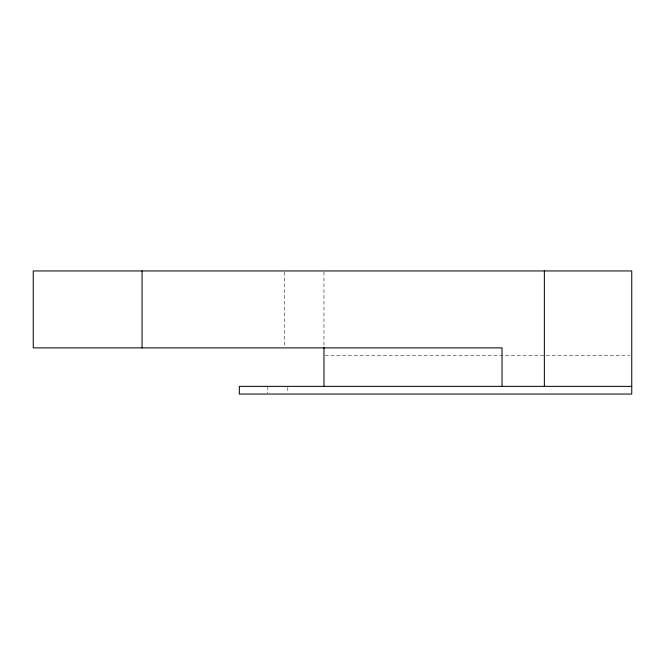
<?xml version="1.0" encoding="UTF-8"?>
<svg xmlns="http://www.w3.org/2000/svg" width="665" height="665" viewBox="0 0 665 665"><rect width="100%" height="100%" fill="white"/><g stroke="black" fill="none" stroke-linecap="round" stroke-linejoin="round"><path stroke-width="0.5" stroke-dasharray="3.33 2.49" d="M325.002 355.584L629.68 355.584M323.963 271.968L323.963 346.864M287.804 387.321L287.804 393.098M284.396 271.968L284.396 346.864M267.796 386.365L267.796 393.098"/><path stroke-width="1" d="M631.75 386.365L239.325 386.365L239.325 394.054L631.75 394.054L631.75 270.946L33.25 270.946L33.25 347.886L502.033 347.886L502.033 386.365M544.352 270.946L544.352 386.365M323.963 347.329L323.963 386.365M142.069 270.946L142.069 347.886"/></g></svg>
